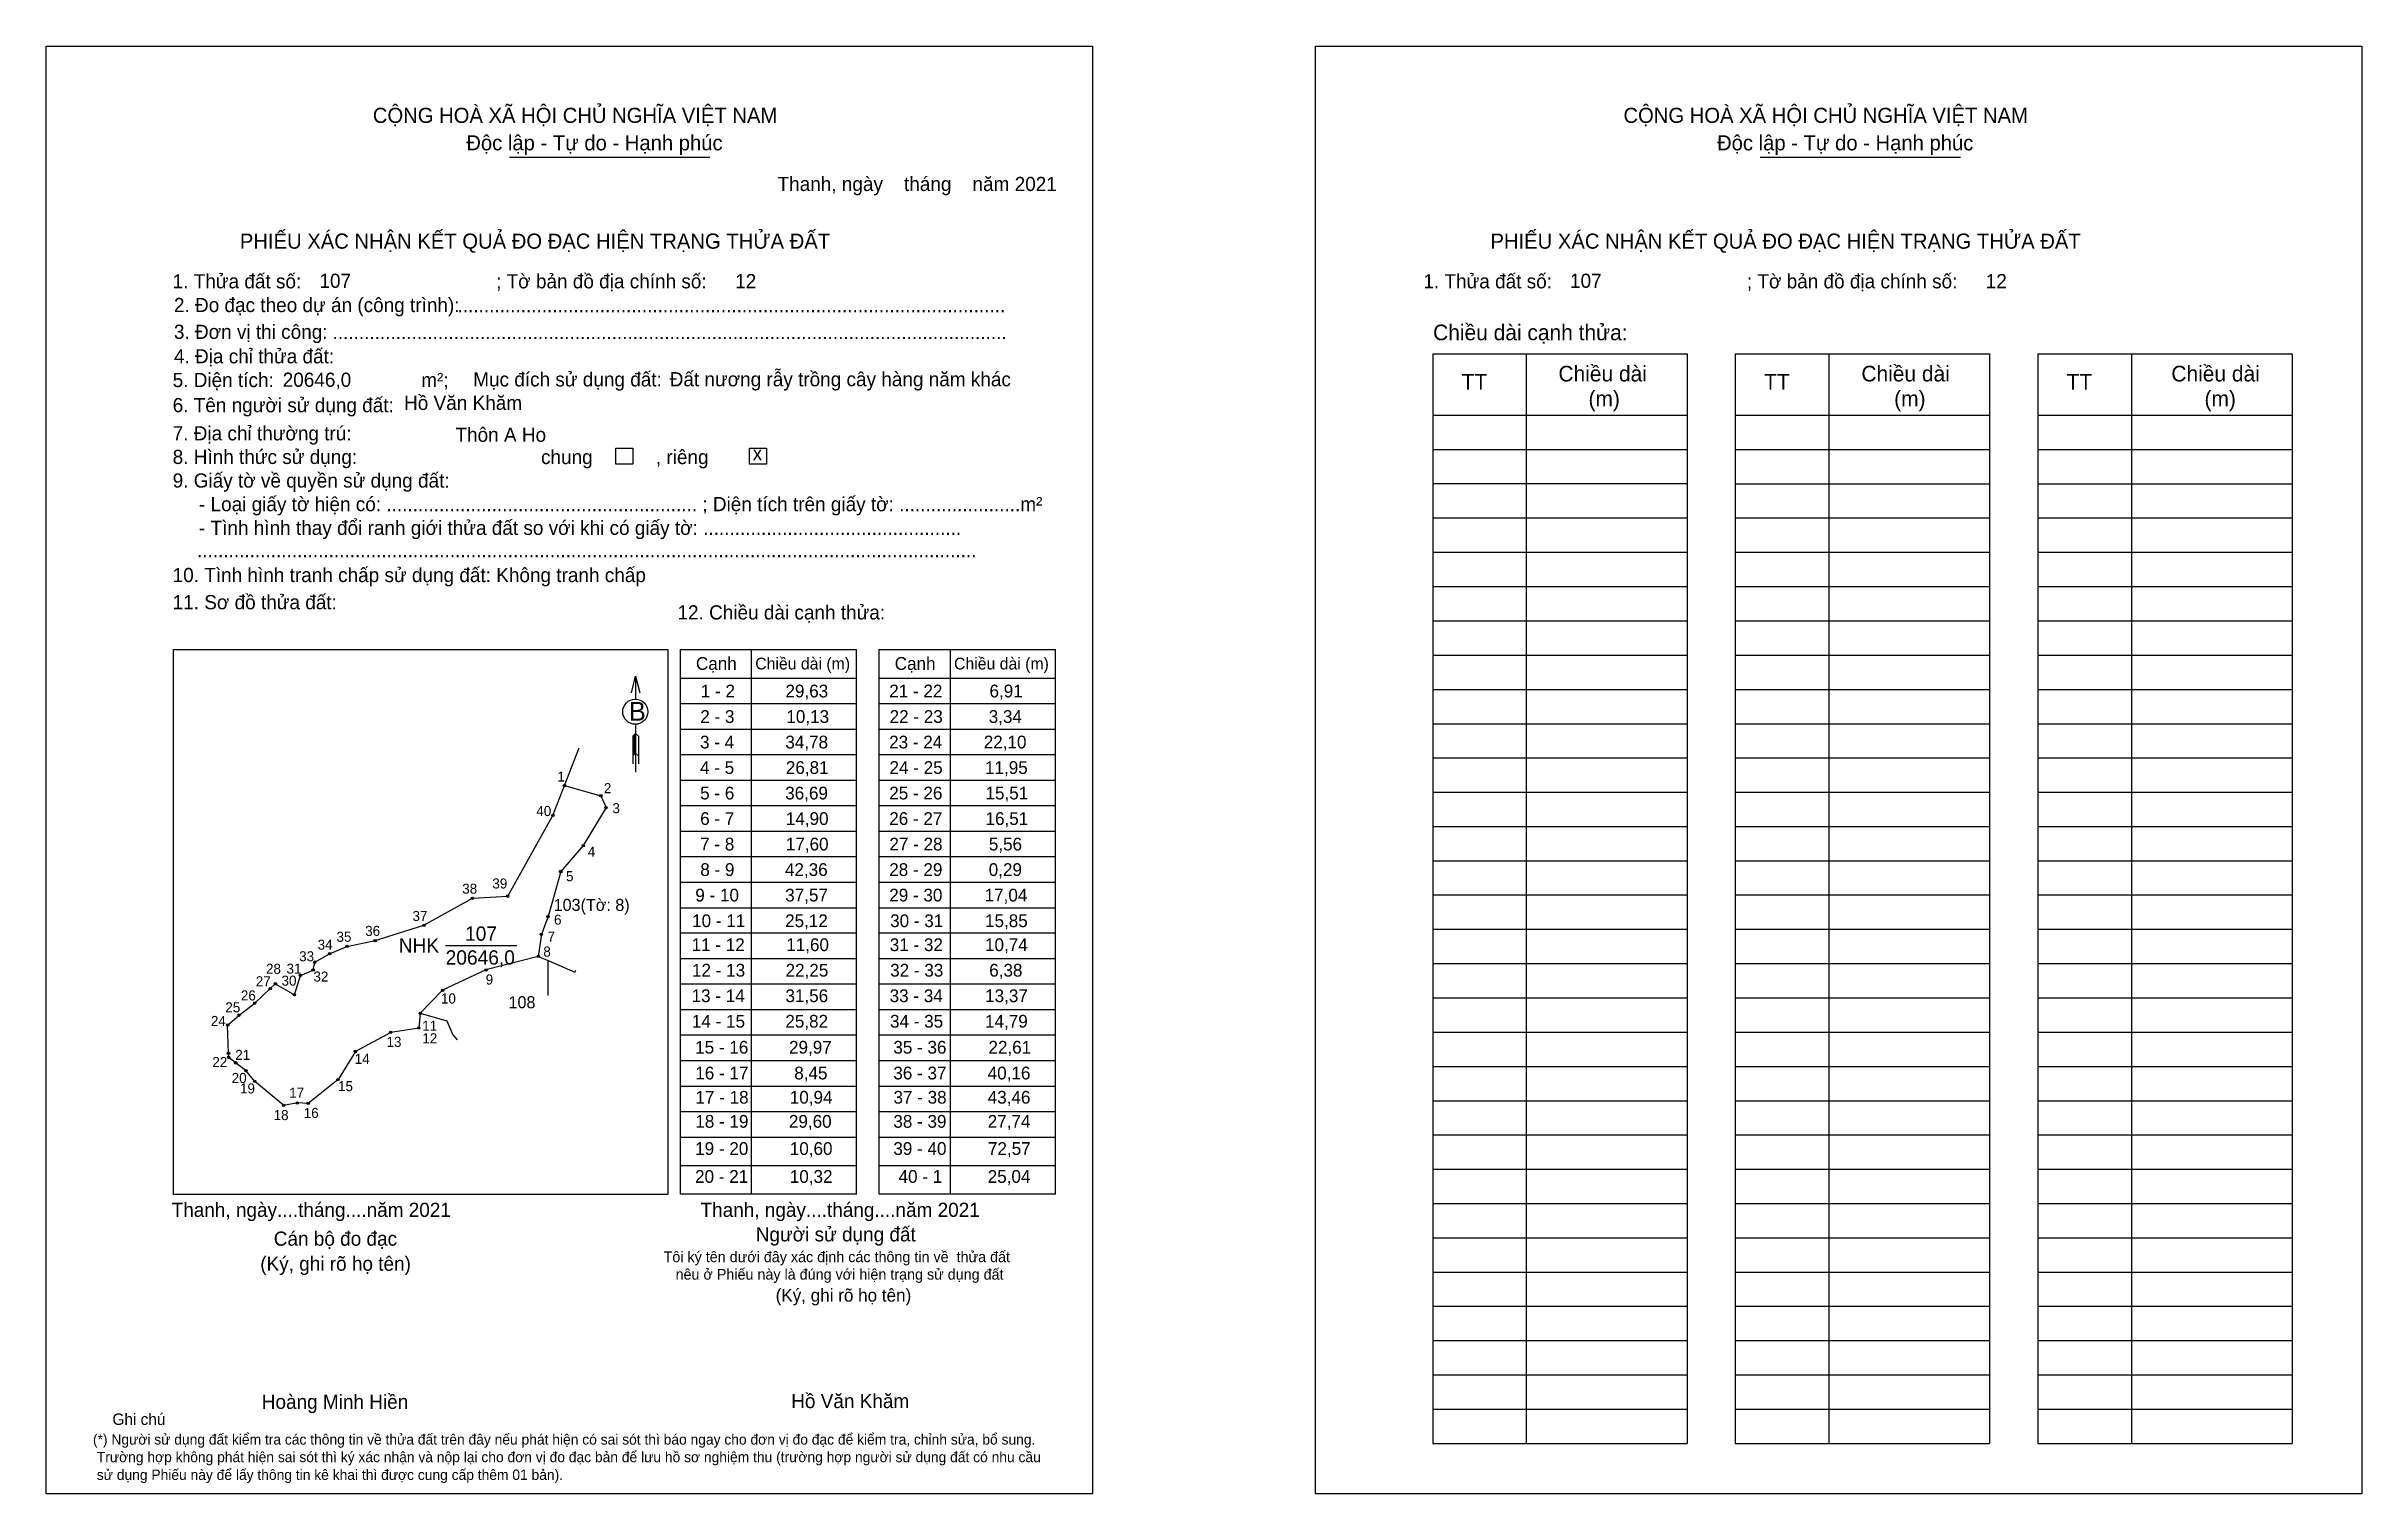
# Model space of a CAD drawing. Extents: x 544286 to 546102, y 1823550 to 1824684.
import ezdxf

# ---------------------------------------------------------------- set-up
doc = ezdxf.new("R2010")
doc.units = 0
for name, color, linetype in [('CanhThua', 7, 'Continuous'), ('kqddKhungInTrang1', 7, 'Continuous'), ('kqddKhungInTrang2', 7, 'Continuous'), ('kqddNoiDung', 7, 'Continuous'), ('kqddTemplate', 7, 'Continuous'), ('MocDinhThua', 7, 'Continuous'), ('NhanDiaChinhThua', 7, 'Continuous'), ('NhanTuCan', 7, 'Continuous'), ('RauThua', 7, 'Continuous'), ('SoHieuDinhThua', 7, 'Continuous')]:
    doc.layers.add(name, color=color, linetype=linetype)

msp = doc.modelspace()

# ---------------------------------------------------------------- linework, layer by layer
at = {"layer": 'CanhThua'}
for p, q in [((544683.7, 1824081.5), (544692.8, 1824104.9)), ((544692.8, 1824104.9), (544721.3, 1824096.9)), ((544725.4, 1824087.6), (544707.5, 1824057.8)), ((544721.3, 1824096.9), (544725.4, 1824087.6)), ((544648.3, 1824018.2), (544683.7, 1824081.5)), ((544707.5, 1824057.8), (544689.9, 1824037.5)), ((544689.9, 1824037.5), (544679.9, 1824002.2)), ((544582.6, 1823995.4), (544620.6, 1824016.5)), ((544620.6, 1824016.5), (544648.3, 1824018.2)), ((544544.3, 1823983.3), (544582.6, 1823995.4)), ((544679.9, 1824002.2), (544674.7, 1823988.3)), ((544508.6, 1823973), (544522.2, 1823978.8)), ((544522.2, 1823978.8), (544544.3, 1823983.3)), ((544674.7, 1823988.3), (544672.2, 1823970.9)), ((544485.7, 1823956), (544495.7, 1823960.2)), ((544495.7, 1823960.2), (544496.9, 1823966.4)), ((544496.9, 1823966.4), (544508.6, 1823973)), ((544631.2, 1823960.3), (544597.2, 1823944.4)), ((544672.2, 1823970.9), (544631.2, 1823960.3)), ((544449.9, 1823934.3), (544462, 1823945.7)), ((544462, 1823945.7), (544466, 1823949.5)), ((544466, 1823949.5), (544466.3, 1823949.3)), ((544466.3, 1823949.3), (544481, 1823940.9)), ((544481, 1823940.9), (544485.7, 1823956)), ((544597.2, 1823944.4), (544579.7, 1823926.4)), ((544428.6, 1823917.1), (544437.6, 1823924.9)), ((544437.6, 1823924.9), (544449.9, 1823934.3)), ((544579.7, 1823926.4), (544578.5, 1823914.8)), ((544429.3, 1823895), (544428.6, 1823917.1)), ((544556.5, 1823911.4), (544528.8, 1823896.4)), ((544578.5, 1823914.8), (544556.5, 1823911.4)), ((544429.5, 1823891.7), (544429.3, 1823895)), ((544434.9, 1823887.5), (544429.5, 1823891.7)), ((544443.1, 1823881.3), (544434.9, 1823887.5)), ((544528.8, 1823896.4), (544515.2, 1823874.4)), ((544449.8, 1823873), (544443.1, 1823881.3)), ((544472.6, 1823854.1), (544449.8, 1823873)), ((544515.2, 1823874.4), (544491.8, 1823855.7)), ((544483.3, 1823856.1), (544472.6, 1823854.1)), ((544491.8, 1823855.7), (544483.3, 1823856.1))]:
    msp.add_line(p, q, dxfattribs=at)
at = {"layer": 'kqddKhungInTrang1'}
msp.add_lwpolyline([(544286.4, 1824684.5), (545106.8, 1824684.5), (545106.8, 1823549.7), (544286.4, 1823549.7)], close=True, dxfattribs=at)
at = {"layer": 'kqddKhungInTrang2'}
msp.add_lwpolyline([(545281.8, 1824684.5), (546102.3, 1824684.5), (546102.3, 1823549.7), (545281.8, 1823549.7)], close=True, dxfattribs=at)
at = {"layer": 'kqddTemplate'}
for p, q in [((544649.8, 1824597.6), (544806.9, 1824597.6)), ((545630.6, 1824597.6), (545787.7, 1824597.6)), ((545373.7, 1824443.4), (545573.2, 1824443.4)), ((545373.7, 1824443.4), (545373.7, 1823589.1)), ((545447.1, 1824443.4), (545447.1, 1823589.1)), ((545573.2, 1824443.4), (545573.2, 1823589.1)), ((545611, 1824443.4), (545611, 1823589.1)), ((545611, 1824443.4), (545810.5, 1824443.4)), ((545684.4, 1824443.4), (545684.4, 1823589.1)), ((545810.5, 1824443.4), (545810.5, 1823589.1)), ((545848.3, 1824443.4), (545848.3, 1823589.1)), ((545848.3, 1824443.4), (546047.7, 1824443.4)), ((545921.7, 1824443.4), (545921.7, 1823589.1)), ((546047.7, 1824443.4), (546047.7, 1823589.1)), ((545373.7, 1824395.3), (545573.2, 1824395.3)), ((545611, 1824395.3), (545810.5, 1824395.3)), ((545848.3, 1824395.3), (546047.7, 1824395.3)), ((545373.7, 1824368.4), (545573.2, 1824368.4)), ((545611, 1824368.4), (545810.5, 1824368.4)), ((545848.3, 1824368.4), (546047.7, 1824368.4)), ((545373.7, 1824341.6), (545573.2, 1824341.6)), ((545611, 1824341.5), (545810.5, 1824341.5)), ((545848.3, 1824341.5), (546047.7, 1824341.5)), ((545373.7, 1824314.7), (545573.2, 1824314.7)), ((545611, 1824314.7), (545810.5, 1824314.7)), ((545848.3, 1824314.7), (546047.7, 1824314.7)), ((545373.7, 1824287.8), (545573.2, 1824287.8)), ((545611, 1824287.8), (545810.5, 1824287.8)), ((545848.3, 1824287.8), (546047.7, 1824287.8)), ((545373.7, 1824260.9), (545573.2, 1824260.9)), ((545611, 1824260.9), (545810.5, 1824260.9)), ((545848.3, 1824260.9), (546047.7, 1824260.9)), ((545373.7, 1824234.1), (545573.2, 1824234.1)), ((545611, 1824234.1), (545810.5, 1824234.1)), ((545848.3, 1824234.1), (546047.7, 1824234.1)), ((544783.7, 1824211.6), (544921.9, 1824211.6)), ((544783.7, 1823784.6), (544783.7, 1824211.6)), ((544839.3, 1824211.6), (544839.3, 1823784.6)), ((544921.9, 1823784.6), (544921.9, 1824211.6)), ((544939.6, 1824211.6), (545077.8, 1824211.6)), ((544939.6, 1823784.6), (544939.6, 1824211.6)), ((544995.2, 1824211.6), (544995.2, 1823784.6)), ((545077.8, 1823784.6), (545077.8, 1824211.6)), ((545373.7, 1824207.2), (545573.2, 1824207.2)), ((545611, 1824207.2), (545810.5, 1824207.2)), ((545848.3, 1824207.2), (546047.7, 1824207.2)), ((544748.5, 1824190.6), (544748.5, 1824172.7)), ((544783.7, 1824189.2), (544921.9, 1824189.2)), ((544939.6, 1824189.2), (545077.8, 1824189.2)), ((545373.7, 1824180.3), (545573.2, 1824180.3)), ((545611, 1824180.3), (545810.5, 1824180.3)), ((545848.3, 1824180.3), (546047.7, 1824180.3)), ((544783.7, 1824169.2), (544921.9, 1824169.2)), ((544939.6, 1824169.2), (545077.8, 1824169.2)), ((544748.6, 1824145.7), (544746.3, 1824143.5)), ((544748.6, 1824144.7), (544746.3, 1824142.5)), ((544748.6, 1824143.7), (544746.3, 1824141.5)), ((544746.3, 1824143.5), (544746.3, 1824121.9)), ((544748.6, 1824142.7), (544746.3, 1824140.5)), ((544748.6, 1824141.7), (544746.3, 1824139.5)), ((544748.6, 1824140.6), (544746.3, 1824138.4)), ((544748.6, 1824139.6), (544746.3, 1824137.4)), ((544748.6, 1824138.6), (544746.3, 1824136.4)), ((544748.6, 1824153), (544748.6, 1824115.3)), ((544748.6, 1824145.7), (544750.9, 1824143.5)), ((544750.9, 1824143.5), (544750.9, 1824121.9)), ((544783.7, 1824149.2), (544921.9, 1824149.2)), ((544939.6, 1824149.2), (545077.8, 1824149.2)), ((545373.7, 1824153.4), (545573.2, 1824153.4)), ((545611, 1824153.4), (545810.5, 1824153.4)), ((545848.3, 1824153.4), (546047.7, 1824153.4)), ((544748.6, 1824137.6), (544746.3, 1824135.4)), ((544748.6, 1824136.5), (544746.3, 1824134.3)), ((544748.6, 1824135.5), (544746.3, 1824133.3)), ((544748.6, 1824134.5), (544746.3, 1824132.3)), ((544748.6, 1824133.5), (544746.3, 1824131.3)), ((544748.6, 1824132.5), (544746.3, 1824130.2)), ((544748.6, 1824131.4), (544746.3, 1824129.2)), ((544748.6, 1824130.4), (544746.3, 1824128.2)), ((544748.6, 1824130.4), (544750.9, 1824128.2)), ((544783.7, 1824129.2), (544921.9, 1824129.2)), ((544939.6, 1824129.2), (545077.8, 1824129.2)), ((545373.7, 1824126.6), (545573.2, 1824126.6)), ((545611, 1824126.6), (545810.5, 1824126.6)), ((545848.3, 1824126.6), (546047.7, 1824126.6)), ((544783.7, 1824109.2), (544921.9, 1824109.2)), ((544939.6, 1824109.2), (545077.8, 1824109.2)), ((544783.7, 1824089.2), (544921.9, 1824089.2)), ((544939.6, 1824089.2), (545077.8, 1824089.2)), ((545373.7, 1824099.7), (545573.2, 1824099.7)), ((545611, 1824099.7), (545810.5, 1824099.7)), ((545848.3, 1824099.7), (546047.7, 1824099.7)), ((544783.7, 1824069.2), (544921.9, 1824069.2)), ((544939.6, 1824069.2), (545077.8, 1824069.2)), ((545373.7, 1824072.8), (545573.2, 1824072.8)), ((545611, 1824072.8), (545810.5, 1824072.8)), ((545848.3, 1824072.8), (546047.7, 1824072.8)), ((544783.7, 1824049.2), (544921.9, 1824049.2)), ((544939.6, 1824049.2), (545077.8, 1824049.2)), ((545373.7, 1824046), (545573.2, 1824046)), ((545611, 1824046), (545810.5, 1824046)), ((545848.3, 1824045.9), (546047.7, 1824045.9)), ((544783.7, 1824029.1), (544921.9, 1824029.1)), ((544939.6, 1824029.1), (545077.8, 1824029.1)), ((545373.7, 1824019.1), (545573.2, 1824019.1)), ((545611, 1824019.1), (545810.5, 1824019.1)), ((545848.3, 1824019.1), (546047.7, 1824019.1)), ((544783.7, 1824009.1), (544921.9, 1824009.1)), ((544939.6, 1824009.1), (545077.8, 1824009.1)), ((544921.9, 1823989.1), (544783.7, 1823989.1)), ((545077.8, 1823989.1), (544939.6, 1823989.1)), ((545373.7, 1823992.2), (545573.2, 1823992.2)), ((545611, 1823992.2), (545810.5, 1823992.2)), ((545848.3, 1823992.2), (546047.7, 1823992.2)), ((544921.9, 1823969.1), (544783.7, 1823969.1)), ((545077.8, 1823969.1), (544939.6, 1823969.1)), ((545373.7, 1823965.3), (545573.2, 1823965.3)), ((545611, 1823965.3), (545810.5, 1823965.3)), ((545848.3, 1823965.3), (546047.7, 1823965.3)), ((544921.9, 1823949.1), (544783.7, 1823949.1)), ((545077.8, 1823949.1), (544939.6, 1823949.1)), ((544921.9, 1823929.1), (544783.7, 1823929.1)), ((545077.8, 1823929.1), (544939.6, 1823929.1)), ((545373.7, 1823938.5), (545573.2, 1823938.5)), ((545611, 1823938.5), (545810.5, 1823938.5)), ((545848.3, 1823938.5), (546047.7, 1823938.5)), ((544921.9, 1823909.1), (544783.7, 1823909.1)), ((545077.8, 1823909.1), (544939.6, 1823909.1)), ((545373.7, 1823911.6), (545573.2, 1823911.6)), ((545611, 1823911.6), (545810.5, 1823911.6)), ((545848.3, 1823911.6), (546047.7, 1823911.6)), ((544921.9, 1823889.1), (544783.7, 1823889.1)), ((545077.8, 1823889.1), (544939.6, 1823889.1)), ((545373.7, 1823884.7), (545573.2, 1823884.7)), ((545611, 1823884.7), (545810.5, 1823884.7)), ((545848.3, 1823884.7), (546047.7, 1823884.7)), ((544921.9, 1823869), (544783.7, 1823869)), ((545077.8, 1823869), (544939.6, 1823869)), ((544921.9, 1823849), (544783.7, 1823849)), ((545077.8, 1823849), (544939.6, 1823849)), ((545373.7, 1823857.8), (545573.2, 1823857.8)), ((545611, 1823857.8), (545810.5, 1823857.8)), ((545848.3, 1823857.8), (546047.7, 1823857.8)), ((545373.7, 1823831), (545573.2, 1823831)), ((545611, 1823831), (545810.5, 1823831)), ((545848.3, 1823831), (546047.7, 1823831)), ((544921.9, 1823829), (544783.7, 1823829)), ((545077.8, 1823829), (544939.6, 1823829)), ((544921.9, 1823806.8), (544783.7, 1823806.8)), ((545077.8, 1823806.8), (544939.6, 1823806.8)), ((545373.7, 1823804.1), (545573.2, 1823804.1)), ((545611, 1823804.1), (545810.5, 1823804.1)), ((545848.3, 1823804.1), (546047.7, 1823804.1)), ((544921.9, 1823784.6), (544783.7, 1823784.6)), ((545077.8, 1823784.6), (544939.6, 1823784.6)), ((545373.7, 1823777.2), (545573.2, 1823777.2)), ((545611, 1823777.2), (545810.5, 1823777.2)), ((545848.3, 1823777.2), (546047.7, 1823777.2)), ((545373.7, 1823750.4), (545573.2, 1823750.4)), ((545611, 1823750.4), (545810.5, 1823750.4)), ((545848.3, 1823750.3), (546047.7, 1823750.3)), ((545373.7, 1823723.5), (545573.2, 1823723.5)), ((545611, 1823723.5), (545810.5, 1823723.5)), ((545848.3, 1823723.5), (546047.7, 1823723.5)), ((545373.7, 1823696.6), (545573.2, 1823696.6)), ((545611, 1823696.6), (545810.5, 1823696.6)), ((545848.3, 1823696.6), (546047.7, 1823696.6)), ((545373.7, 1823669.7), (545573.2, 1823669.7)), ((545611, 1823669.7), (545810.5, 1823669.7)), ((545848.3, 1823669.7), (546047.7, 1823669.7)), ((545373.7, 1823642.9), (545573.2, 1823642.9)), ((545611, 1823642.9), (545810.5, 1823642.9)), ((545848.3, 1823642.9), (546047.7, 1823642.9)), ((545373.7, 1823616), (545573.2, 1823616)), ((545611, 1823616), (545810.5, 1823616)), ((545848.3, 1823616), (546047.7, 1823616)), ((545373.7, 1823589.1), (545573.2, 1823589.1)), ((545611, 1823589.1), (545810.5, 1823589.1)), ((545848.3, 1823589.1), (546047.7, 1823589.1))]:
    msp.add_line(p, q, dxfattribs=at)
for points in [[(544733, 1824369.3), (544746.3, 1824369.3), (544746.3, 1824356.9), (544733, 1824356.9)], [(544837.9, 1824369.3), (544851.3, 1824369.3), (544851.3, 1824356.9), (544837.9, 1824356.9)], [(544386.2, 1824211.6), (544773.9, 1824211.6), (544773.9, 1823784.2), (544386.2, 1823784.2)]]:
    msp.add_lwpolyline(points, close=True, dxfattribs=at)
msp.add_lwpolyline([(544745.3, 1824177.6), (544748.5, 1824190.6), (544751.8, 1824177.6)], dxfattribs=at)
msp.add_circle((544748.3, 1824162.8), 9.85, dxfattribs=at)
at = {"layer": 'MocDinhThua'}
for centre in [(544692.8, 1824104.9), (544721.3, 1824096.9), (544725.4, 1824087.6), (544683.7, 1824081.5), (544707.5, 1824057.8), (544689.9, 1824037.5), (544620.6, 1824016.5), (544648.3, 1824018.2), (544582.6, 1823995.4), (544679.9, 1824002.2), (544522.2, 1823978.8), (544544.3, 1823983.3), (544674.7, 1823988.3), (544485.7, 1823956), (544495.7, 1823960.2), (544496.9, 1823966.4), (544508.6, 1823973), (544631.2, 1823960.3), (544672.2, 1823970.9), (544462, 1823945.7), (544466, 1823949.5), (544466.3, 1823949.3), (544481, 1823940.9), (544597.2, 1823944.4), (544437.6, 1823924.9), (544449.9, 1823934.3), (544579.7, 1823926.4), (544428.6, 1823917.1), (544556.5, 1823911.4), (544578.5, 1823914.8), (544429.3, 1823895), (544429.5, 1823891.7), (544434.9, 1823887.5), (544528.8, 1823896.4), (544443.1, 1823881.3), (544449.8, 1823873), (544515.2, 1823874.4), (544472.6, 1823854.1), (544483.3, 1823856.1), (544491.8, 1823855.7)]:
    msp.add_circle(centre, 0.946, dxfattribs=at)
at = {"layer": 'NhanDiaChinhThua'}
msp.add_line((544599.6, 1823979.5), (544655.5, 1823979.5), dxfattribs=at)
at = {"layer": 'RauThua'}
for p, q in [((544692.8, 1824104.9), (544704.3, 1824134.4)), ((544672.2, 1823970.9), (544679.9, 1823967.7)), ((544672.2, 1823970.9), (544679.9, 1823967.7)), ((544679.9, 1823940.3), (544679.9, 1823967.7)), ((544679.9, 1823967.7), (544700.9, 1823958.5)), ((544700.9, 1823958.5), (544701.8, 1823960.2)), ((544579.7, 1823926.4), (544600.5, 1823920.4)), ((544600.5, 1823920.4), (544605.3, 1823909.5)), ((544605.3, 1823909.5), (544608.6, 1823905.6))]:
    msp.add_line(p, q, dxfattribs=at)

# ---------------------------------------------------------------- texts
at = {"layer": 'kqddNoiDung'}
for s, height, p in [('Thanh, ngày    tháng    năm 2021  ', 11.117, (544859.9, 1824571)), ('107', 11.12, (544500.6, 1824495.1)), ('12', 11.12, (544826.6, 1824494.8)), ('107', 11.12, (545481.4, 1824495.1)), ('12', 11.12, (545807.4, 1824494.8)), ('........................................................................................................', 11.1175, (544608.9, 1824476)), ('................................................................................................................................', 11.1175, (544510.9, 1824454.9)), ('Đất nương rẫy trồng cây hàng năm khác', 11.117, (544775.3, 1824417.9)), ('20646,0', 11.12, (544471.8, 1824417.5)), ('Hồ Văn Khăm', 11.117, (544567, 1824399.4)), ('Thôn A Ho', 11.12, (544607.3, 1824374.4)), ('x', 11.1, (544840.4, 1824359.8)), ('1 - 2', 10.01, (544799.7, 1824174)), ('29,63', 10.01, (544866.1, 1824174)), ('21 - 22', 10.01, (544947.5, 1824174)), ('6,91', 10.01, (545026.1, 1824174)), ('2 - 3', 10.01, (544799.3, 1824154)), ('10,13', 10.01, (544866.8, 1824154)), ('22 - 23', 10.01, (544947.8, 1824154)), ('3,34', 10.01, (545025.5, 1824154)), ('3 - 4', 10.01, (544799.1, 1824134)), ('34,78', 10.01, (544866, 1824134)), ('23 - 24', 10.01, (544947.4, 1824134)), ('22,10', 10.01, (545021.6, 1824134)), ('4 - 5', 10.01, (544799.1, 1824114)), ('26,81', 10.01, (544866.4, 1824114)), ('24 - 25', 10.01, (544947.7, 1824114)), ('11,95', 10.01, (545022.6, 1824114)), ('5 - 6', 10.01, (544799.2, 1824094)), ('36,69', 10.01, (544865.9, 1824094)), ('25 - 26', 10.01, (544947.5, 1824094)), ('15,51', 10.01, (545023, 1824094)), ('6 - 7', 10.01, (544799.2, 1824074)), ('14,90', 10.01, (544866.4, 1824074)), ('26 - 27', 10.01, (544947.5, 1824074)), ('16,51', 10.01, (545023, 1824074)), ('7 - 8', 10.01, (544799.2, 1824054)), ('17,60', 10.01, (544866.4, 1824054)), ('27 - 28', 10.01, (544947.6, 1824054)), ('5,56', 10.01, (545025.6, 1824054)), ('8 - 9', 10.01, (544799.3, 1824034)), ('42,36', 10.01, (544865.7, 1824034)), ('28 - 29', 10.01, (544947.5, 1824034)), ('0,29', 10.01, (545025.5, 1824034)), ('9 - 10', 10.01, (544795.4, 1824014)), ('37,57', 10.01, (544865.9, 1824014)), ('29 - 30', 10.01, (544947.5, 1824014)), ('17,04', 10.01, (545022.3, 1824014)), ('10 - 11', 10.01, (544792.9, 1823993.9)), ('25,12', 10.01, (544865.8, 1823993.9)), ('30 - 31', 10.01, (544948.2, 1823993.9)), ('15,85', 10.01, (545022.6, 1823993.9)), ('11 - 12', 10.01, (544792.5, 1823975.1)), ('11,60', 10.01, (544866.7, 1823975.1)), ('31 - 32', 10.01, (544947.9, 1823975.1)), ('10,74', 10.01, (545022.6, 1823975.1)), ('12 - 13', 10.01, (544792.8, 1823955.1)), ('22,25', 10.01, (544866.2, 1823955.1)), ('32 - 33', 10.01, (544948.2, 1823955.1)), ('6,38', 10.01, (545025.9, 1823955.1)), ('13 - 14', 10.01, (544792.5, 1823935.1)), ('31,56', 10.01, (544866.1, 1823935.1)), ('33 - 34', 10.01, (544947.8, 1823935.1)), ('13,37', 10.01, (545022.7, 1823935.1)), ('14 - 15', 10.01, (544792.7, 1823915.1)), ('25,82', 10.01, (544866, 1823915.1)), ('34 - 35', 10.01, (544948.1, 1823915.1)), ('14,79', 10.01, (545022.6, 1823915.1)), ('15 - 16', 10.01, (544795.3, 1823894.7)), ('29,97', 10.01, (544868.9, 1823894.7)), ('35 - 36', 10.01, (544950.7, 1823894.7)), ('22,61', 10.01, (545025.3, 1823894.7)), ('16 - 17', 10.01, (544795.4, 1823874.5)), ('8,45', 10.01, (544873, 1823874.5)), ('36 - 37', 10.01, (544950.7, 1823874.5)), ('40,16', 10.01, (545024.7, 1823874.5)), ('17 - 18', 10.01, (544795.5, 1823855.5)), ('10,94', 10.01, (544869.5, 1823855.5)), ('37 - 38', 10.01, (544950.8, 1823855.5)), ('43,46', 10.01, (545024.7, 1823855.5)), ('18 - 19', 10.01, (544795.4, 1823836.6)), ('29,60', 10.01, (544868.8, 1823836.6)), ('38 - 39', 10.01, (544950.7, 1823836.6)), ('27,74', 10.01, (545024.7, 1823836.6)), ('19 - 20', 10.01, (544795.3, 1823815.3)), ('10,60', 10.01, (544869.5, 1823815.3)), ('39 - 40', 10.01, (544950.7, 1823815.3)), ('72,57', 10.01, (545024.9, 1823815.3)), ('20 - 21', 10.01, (544795.2, 1823793.4)), ('10,32', 10.01, (544869.5, 1823793.4)), ('40 - 1', 10.01, (544954.8, 1823793.4)), ('25,04', 10.01, (545024.7, 1823793.4)), ('Thanh, ngày....tháng....năm 2021', 11.117, (544384.7, 1823766.7)), ('Thanh, ngày....tháng....năm 2021', 11.117, (544799.5, 1823766.7)), ('Hồ Văn Khăm', 11.117, (544870.6, 1823616.8))]:
    msp.add_text(s, height=height, dxfattribs=at).set_placement(p)
at = {"layer": 'kqddTemplate'}
for s, height, p in [('CỘNG HOÀ XÃ HỘI CHỦ NGHĨA VIỆT NAM', 11.859, (544542.5, 1824624.4)), ('CỘNG HOÀ XÃ HỘI CHỦ NGHĨA VIỆT NAM', 11.859, (545523.3, 1824624.4)), ('Độc lập - Tự do - Hạnh phúc', 11.859, (544615.8, 1824602.9)), ('Độc lập - Tự do - Hạnh phúc', 11.859, (545596.7, 1824602.9)), ('PHIẾU XÁC NHẬN KẾT QUẢ ĐO ĐẠC HIỆN TRẠNG THỬA ĐẤT', 11.859, (544438.2, 1824525.8)), ('PHIẾU XÁC NHẬN KẾT QUẢ ĐO ĐẠC HIỆN TRẠNG THỬA ĐẤT', 11.859, (545419, 1824525.8)), ('1. Thửa đất số:                                     ; Tờ bản đồ địa chính số:', 11.117, (544385.5, 1824494.7)), ('1. Thửa đất số:                                     ; Tờ bản đồ địa chính số:', 11.117, (545366.4, 1824494.7)), ('2. Đo đạc theo dự án (công trình): ', 11.117, (544386.5, 1824476.1)), ('3. Đơn vị thi công: ', 11.117, (544386.5, 1824455.1)), ('Chiều dài cạnh thửa:', 12.285, (545374, 1824454)), ('4. Địa chỉ thửa đất:', 11.117, (544386.5, 1824435.9)), ('5. Diện tích:                            m²; ', 11.117, (544385.5, 1824417.3)), ('Mục đích sử dụng đất:', 11.117, (544621.2, 1824417.8)), ('Chiều dài', 12.28, (545472.3, 1824421.7)), ('Chiều dài', 12.28, (545709.9, 1824421.7)), ('Chiều dài', 12.28, (545953, 1824421.7)), ('TT', 12.28, (545396.4, 1824415.3)), ('(m)', 12.28, (545495.9, 1824402.1)), ('TT', 12.28, (545633.6, 1824415.3)), ('(m)', 12.28, (545735.6, 1824402.1)), ('TT', 12.28, (545870.9, 1824415.3)), ('(m)', 12.28, (545979, 1824402.1)), ('6. Tên người sử dụng đất:', 11.117, (544385.5, 1824397.6)), ('7. Địa chỉ thường trú:', 11.117, (544385.5, 1824375.5)), ('8. Hình thức sử dụng:', 11.117, (544385.5, 1824357)), ('chung            , riêng', 11.117, (544674.4, 1824356.9)), ('9. Giấy tờ về quyền sử dụng đất:', 11.117, (544385.5, 1824338.5)), ('     - Loại giấy tờ hiện có: ........................................................... ; Diện tích trên giấy tờ: .......................m²', 11.1175, (544385.5, 1824320)), ('     - Tình hình thay đổi ranh giới thửa đất so với khi có giấy tờ: .................................................', 11.1175, (544385.5, 1824301.4)), ('....................................................................................................................................................', 11.1175, (544404.6, 1824283.8)), ('10. Tình hình tranh chấp sử dụng đất: Không tranh chấp', 11.117, (544385.5, 1824264.4)), ('11. Sơ đồ thửa đất:', 11.117, (544385.5, 1824243.1)), ('12. Chiều dài cạnh thửa:', 11.117, (544781.4, 1824235.1)), ('Cạnh', 10.01, (544795.9, 1824195.6)), ('Chiều dài (m)', 9.265, (544842.4, 1824195.9)), ('Cạnh', 10.01, (544951.8, 1824195.6)), ('Chiều dài (m)', 9.265, (544998.3, 1824195.9)), ('B', 14.8, (544743.4, 1824155.7)), ('Người sử dụng đất', 11.117, (544842.8, 1823747.5)), ('Cán bộ đo đạc', 11.117, (544464.8, 1823744.1)), ('Tôi ký tên dưới đây xác định các thông tin về  thửa đất ', 8.405, (544770.5, 1823731.2)), ('(Ký, ghi rõ họ tên)', 11.117, (544454.2, 1823724.5)), ('nêu ở Phiếu này là đúng với hiện trạng sử dụng đất', 8.405, (544779.9, 1823717.5)), ('(Ký, ghi rõ họ tên)', 10.006, (544858.4, 1823700.3)), ('Ghi chú', 9.01, (544338.3, 1823603.6)), ('Hoàng Minh Hiền', 11.117, (544455.4, 1823616.2)), ('(*) Người sử dụng đất kiểm tra các thông tin về thửa đất trên đây nếu phát hiện có sai sót thì báo ngay cho đơn vị đo đạc để kiểm tra, chỉnh sửa, bổ sung.', 8.1046, (544323, 1823588.2)), (' Trường hợp không phát hiện sai sót thì ký xác nhận và nộp lại cho đơn vị đo đạc bản để lưu hồ sơ nghiệm thu (trường hợp người sử dụng đất có nhu cầu', 8.1046, (544323, 1823574.4)), (' sử dụng Phiếu này để lấy thông tin kê khai thì được cung cấp thêm 01 bản).', 8.105, (544323, 1823560.5))]:
    msp.add_text(s, height=height, dxfattribs=at).set_placement(p)
at = {"layer": 'NhanDiaChinhThua'}
for s, p in [('107', (544614.8, 1823983.2)), ('NHK', (544562.8, 1823973.9)), ('20646,0', (544599.6, 1823964.5))]:
    msp.add_text(s, height=11.23, dxfattribs=at).set_placement(p)
at = {"layer": 'NhanTuCan'}
for s, p in [('103(Tờ: 8)', (544684.3, 1824006.6)), ('108', (544648.9, 1823930.3))]:
    msp.add_text(s, height=9.46, dxfattribs=at).set_placement(p)
at = {"layer": 'SoHieuDinhThua'}
for s, p in [('1', (544687.2, 1824108)), ('2', (544723.7, 1824098.9)), ('40', (544670.7, 1824081)), ('3', (544730.4, 1824083.2)), ('4', (544711.1, 1824049.2)), ('39', (544636.2, 1824024.2)), ('5', (544694, 1824029.9)), ('38', (544612.6, 1824020.1)), ('36', (544536.5, 1823987)), ('37', (544573.6, 1823998.7)), ('6', (544684.6, 1823995.8)), ('33', (544484.7, 1823967.1)), ('34', (544499.2, 1823976.2)), ('35', (544514, 1823982.4)), ('8', (544676.2, 1823970.8)), ('7', (544679.5, 1823982.4)), ('28', (544458.7, 1823957.3)), ('31', (544474.8, 1823957.4)), ('32', (544495.9, 1823951.2)), ('9', (544631, 1823948.9)), ('26', (544439, 1823936.4)), ('27', (544450.7, 1823947.5)), ('30', (544470.9, 1823948)), ('10', (544595.9, 1823934)), ('24', (544415.5, 1823916.4)), ('25', (544426.8, 1823927.1)), ('13', (544553.2, 1823900)), ('11', (544581.2, 1823912.6)), ('12', (544581.3, 1823902.8)), ('22', (544416.6, 1823884.2)), ('21', (544434.6, 1823889.8)), ('14', (544528.3, 1823886.7)), ('20', (544431.8, 1823871.7)), ('19', (544438.3, 1823863.5)), ('17', (544476.9, 1823860.1)), ('15', (544515.2, 1823865.3)), ('18', (544464.7, 1823842.6)), ('16', (544488.3, 1823844.3))]:
    msp.add_text(s, height=7.88, dxfattribs=at).set_placement(p)

doc.saveas('drawing.dxf')
